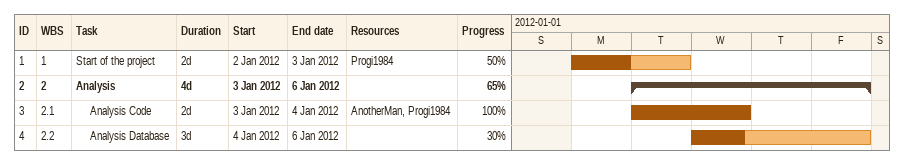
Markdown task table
| ID | WBS | Task | Duration | Start | Finish | Resources | % complete |
|---|---|---|---|---|---|---|---|
| 1 | 1 | Start of the project | 2d | 2012-01-02 | 2012-01-03 | Progi1984 | 50 |
| 2 | 2 | **Analysis** | 4d | 2012-01-03 | 2012-01-06 |  | 65 |
| 3 | 2.1 | Analysis Code | 2d | 2012-01-03 | 2012-01-04 | AnotherMan, Progi1984 | 100 |
| 4 | 2.2 | Analysis Database | 3d | 2012-01-04 | 2012-01-06 |  | 30 |
